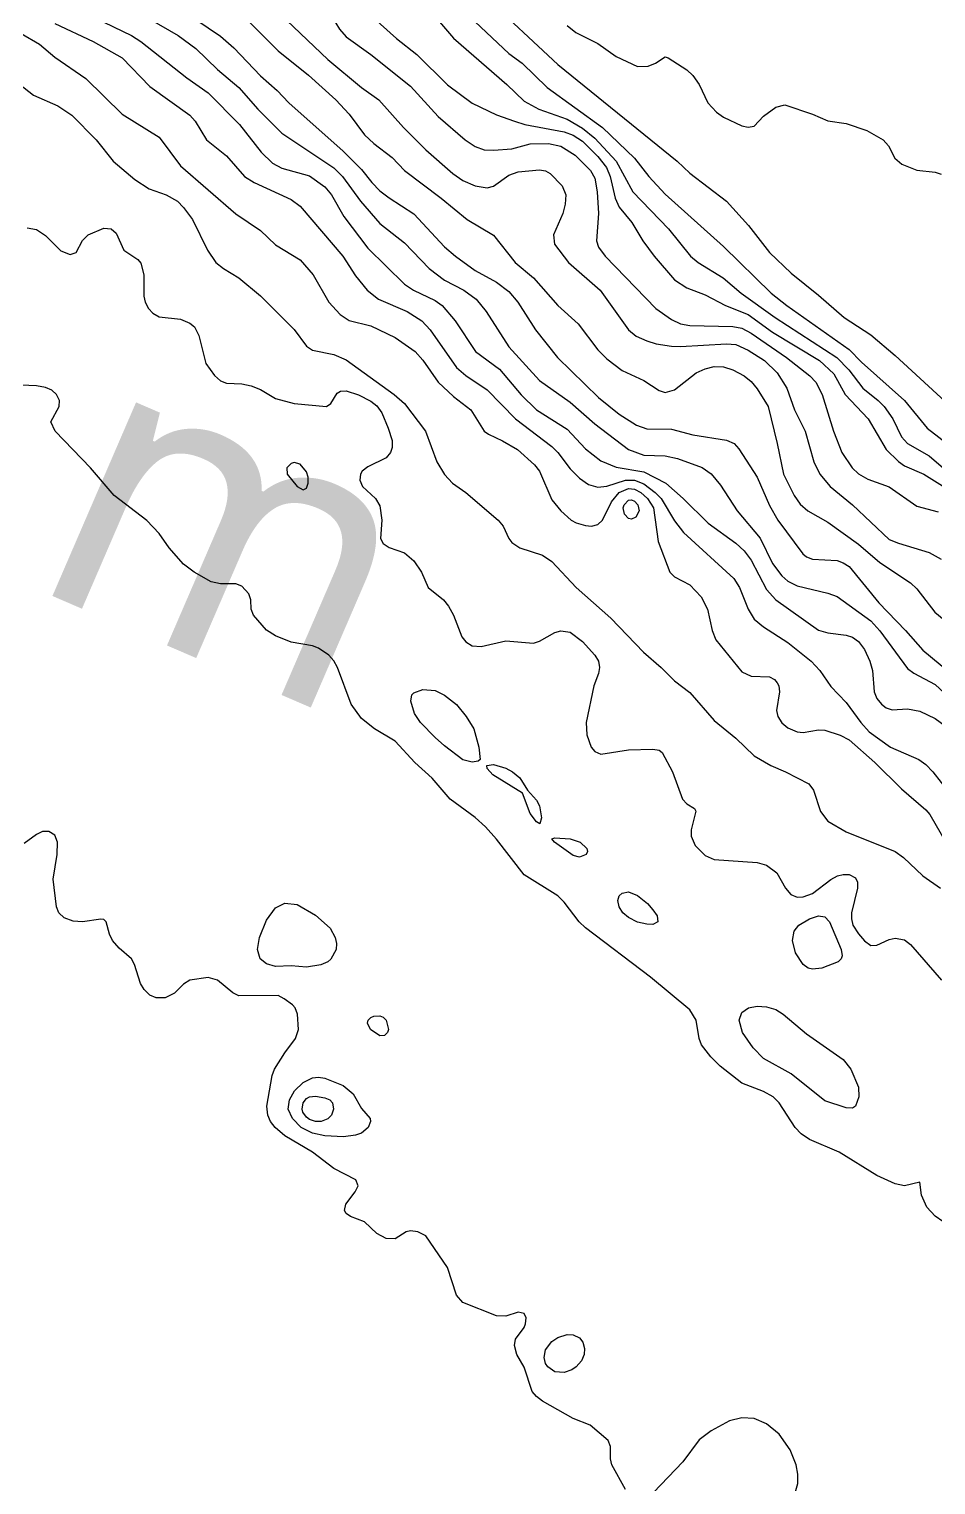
# Model space of a CAD drawing. Extents: x 474277 to 475042, y 254928 to 255625.
# Drawn here: x 474512.23 to 474534.89, y 255161.73 to 255198.12 of the extents above; entities that cross this region are included whole.
import ezdxf

# ---------------------------------------------------------------- set-up
doc = ezdxf.new("R2010")
doc.units = 0
doc.header["$MEASUREMENT"] = 0
doc.layers.add('BaseMapV2_DTM_export_MonNov09090547073261 — entities', color=1, linetype='CONTINUOUS')
doc.styles.get("Standard").update_dxf_attribs({"font": 'romans.shx'})

msp = doc.modelspace()

# ---------------------------------------------------------------- linework, layer by layer
at = {"layer": 'BaseMapV2_DTM_export_MonNov09090547073261 — entities', "color": 15, "linetype": 'Continuous', "true_color": 0xb7484b}
for points in [[(474521.466, 255199.492, 88), (474522.838, 255197.893, 88), (474524.171, 255196.732, 88), (474524.601, 255196.316, 88), (474524.966, 255196.119, 88), (474525.675, 255195.868, 88), (474526.058, 255195.639, 88), (474526.365, 255195.395, 88), (474526.899, 255194.815, 88), (474527.32, 255194.048, 88), (474528.206, 255193.128, 88), (474528.756, 255192.438, 88), (474528.949, 255192.285, 88), (474529.572, 255191.902, 88), (474530.029, 255191.518, 88), (474530.877, 255190.905, 88), (474532.415, 255189.908, 88), (474532.72, 255189.601, 88), (474533.065, 255189.141, 88), (474533.451, 255188.835, 88), (474533.599, 255188.681, 88), (474533.813, 255188.374, 88), (474534.032, 255187.928, 88), (474534.184, 255187.761, 88), (474534.722, 255187.451, 88), (474535.434, 255186.841, 88)], [(474513.176, 255198.735, 89.75), (474514.787, 255197.959, 89.75), (474515.021, 255197.806, 89.75), (474516.167, 255196.895, 89.75), (474516.703, 255196.527, 89.75), (474517.486, 255195.735, 89.75), (474518.026, 255195.045, 89.75), (474518.314, 255194.765, 89.75), (474518.544, 255194.638, 89.75), (474519.234, 255194.448, 89.75), (474519.617, 255194.178, 89.75), (474519.784, 255193.972, 89.75), (474520.097, 255193.435, 89.75), (474520.691, 255192.641, 89.75), (474521.611, 255191.742, 89.75), (474521.839, 255191.595, 89.75), (474522.377, 255191.337, 89.75), (474522.553, 255191.211, 89.75), (474522.878, 255190.828, 89.75), (474523.382, 255190.061, 89.75), (474523.988, 255189.617, 89.75), (474524.524, 255188.98, 89.75), (474524.906, 255188.604, 89.75), (474525.675, 255188.114, 89.75), (474526.135, 255187.625, 89.75), (474526.518, 255187.329, 89.75), (474526.901, 255187.172, 89.75), (474527.591, 255187.054, 89.75), (474528.143, 255186.764, 89.75), (474528.58, 255186.381, 89.75), (474529.202, 255185.771, 89.75), (474529.892, 255185.272, 89.75), (474530.105, 255185.077, 89.75), (474530.275, 255184.844, 89.75), (474530.659, 255184.11, 89.75), (474530.889, 255183.855, 89.75), (474531.962, 255183.09, 89.75), (474532.192, 255183.025, 89.75), (474532.652, 255182.969, 89.75), (474532.805, 255182.915, 89.75), (474532.959, 255182.807, 89.75), (474533.112, 255182.611, 89.75), (474533.238, 255182.317, 89.75), (474533.306, 255182.087, 89.75), (474533.353, 255181.55, 89.75), (474533.419, 255181.39, 89.75), (474533.531, 255181.244, 89.75), (474533.649, 255181.15, 89.75), (474533.802, 255181.1, 89.75), (474534.186, 255181.127, 89.75), (474534.492, 255181.073, 89.75), (474534.876, 255180.886, 89.75), (474535.123, 255180.707, 89.75)], [(474523.604, 255198.953, 87.5), (474525.445, 255197.235, 87.5), (474528.424, 255194.815, 87.5), (474528.742, 255194.516, 87.5), (474529.656, 255193.818, 87.5), (474530.21, 255193.205, 87.5), (474530.735, 255192.534, 87.5), (474531.272, 255192.019, 87.5), (474531.962, 255191.47, 87.5), (474532.604, 255190.905, 87.5), (474533.265, 255190.479, 87.5), (474533.879, 255189.962, 87.5), (474535.336, 255188.62, 87.5)], [(474512.87, 255198.259, 90), (474513.828, 255197.806, 90), (474514.556, 255197.401, 90), (474515.247, 255196.679, 90), (474516.248, 255195.965, 90), (474516.375, 255195.812, 90), (474516.663, 255195.352, 90), (474517.163, 255194.947, 90), (474517.611, 255194.432, 90), (474517.854, 255194.279, 90), (474518.774, 255193.862, 90), (474519.004, 255193.695, 90), (474520.071, 255192.438, 90), (474520.384, 255191.947, 90), (474520.676, 255191.595, 90), (474520.961, 255191.365, 90), (474521.68, 255191.058, 90), (474522.04, 255190.828, 90), (474522.252, 255190.598, 90), (474522.914, 255189.657, 90), (474523.144, 255189.46, 90), (474523.681, 255189.103, 90), (474524.386, 255188.374, 90), (474525.292, 255187.684, 90), (474525.447, 255187.531, 90), (474525.751, 255187.129, 90), (474525.981, 255186.896, 90), (474526.211, 255186.738, 90), (474526.441, 255186.665, 90), (474526.671, 255186.69, 90), (474527.131, 255186.844, 90), (474527.361, 255186.846, 90), (474527.591, 255186.753, 90), (474527.88, 255186.534, 90), (474528.028, 255186.381, 90), (474528.358, 255185.824, 90), (474528.588, 255185.537, 90), (474529.846, 255184.387, 90), (474529.983, 255184.157, 90), (474530.198, 255183.621, 90), (474530.352, 255183.372, 90), (474530.582, 255183.174, 90), (474531.195, 255182.788, 90), (474531.779, 255182.317, 90), (474531.99, 255182.087, 90), (474532.269, 255181.684, 90), (474532.652, 255181.287, 90), (474533.021, 255180.784, 90), (474533.228, 255180.553, 90), (474533.756, 255180.17, 90), (474534.467, 255179.863, 90), (474534.646, 255179.74, 90), (474534.821, 255179.557, 90), (474535.233, 255179.02, 90)], [(474515.247, 255198.369, 89.5), (474515.956, 255197.959, 89.5), (474516.397, 255197.632, 89.5), (474516.933, 255197.108, 89.5), (474517.467, 255196.655, 89.5), (474517.941, 255196.119, 89.5), (474518.544, 255195.519, 89.5), (474519.847, 255194.65, 89.5), (474520.058, 255194.432, 89.5), (474520.507, 255193.818, 89.5), (474520.997, 255193.258, 89.5), (474521.611, 255192.778, 89.5), (474522.227, 255192.132, 89.5), (474522.607, 255191.844, 89.5), (474523.092, 255191.595, 89.5), (474523.398, 255191.365, 89.5), (474523.652, 255191.058, 89.5), (474524.218, 255190.176, 89.5), (474524.984, 255189.338, 89.5), (474525.751, 255188.794, 89.5), (474526.365, 255188.255, 89.5), (474527.208, 255187.606, 89.5), (474527.591, 255187.47, 89.5), (474528.128, 255187.449, 89.5), (474528.435, 255187.388, 89.5), (474529.048, 255187.156, 89.5), (474529.278, 255187.001, 89.5), (474529.508, 255186.722, 89.5), (474529.926, 255186.074, 89.5), (474530.505, 255185.39, 89.5), (474530.812, 255184.76, 89.5), (474531.042, 255184.449, 89.5), (474531.195, 255184.317, 89.5), (474531.425, 255184.205, 89.5), (474532.192, 255184.019, 89.5), (474532.422, 255183.932, 89.5), (474533.265, 255183.324, 89.5), (474533.496, 255183.081, 89.5), (474534.186, 255182.135, 89.5), (474534.339, 255182.019, 89.5), (474534.876, 255181.739, 89.5), (474535.814, 255180.86, 89.5)], [(474516.397, 255198.357, 89.25), (474517.01, 255197.942, 89.25), (474517.346, 255197.652, 89.25), (474518.007, 255196.951, 89.25), (474518.43, 255196.579, 89.25), (474518.721, 255196.272, 89.25), (474520.077, 255195.067, 89.25), (474520.537, 255194.61, 89.25), (474520.798, 255194.279, 89.25), (474520.997, 255194.078, 89.25), (474521.227, 255193.896, 89.25), (474521.841, 255193.503, 89.25), (474522.607, 255192.672, 89.25), (474522.882, 255192.438, 89.25), (474523.374, 255192.08, 89.25), (474523.911, 255191.788, 89.25), (474524.218, 255191.56, 89.25), (474524.447, 255191.288, 89.25), (474524.889, 255190.598, 89.25), (474525.436, 255189.908, 89.25), (474526.457, 255188.911, 89.25), (474526.978, 255188.492, 89.25), (474527.411, 255188.221, 89.25), (474527.668, 255188.123, 89.25), (474528.282, 255188.114, 89.25), (474528.818, 255187.974, 89.25), (474529.662, 255187.844, 89.25), (474529.848, 255187.761, 89.25), (474529.968, 255187.628, 89.25), (474530.425, 255186.918, 89.25), (474530.735, 255186.213, 89.25), (474530.944, 255185.844, 89.25), (474531.566, 255185.001, 89.25), (474531.662, 255184.924, 89.25), (474531.809, 255184.865, 89.25), (474532.422, 255184.832, 89.25), (474532.575, 255184.781, 89.25), (474532.729, 255184.683, 89.25), (474533.465, 255183.774, 89.25), (474534.137, 255183.084, 89.25), (474534.569, 255182.59, 89.25), (474536.112, 255181.32, 89.25)], [(474517.688, 255198.342, 89), (474518.454, 255197.576, 89), (474519.209, 255196.962, 89), (474519.891, 255196.349, 89), (474520.231, 255195.992, 89), (474520.614, 255195.472, 89), (474520.844, 255195.26, 89), (474521.304, 255194.911, 89), (474521.611, 255194.58, 89), (474522.531, 255193.888, 89), (474523.173, 255193.358, 89), (474523.834, 255192.964, 89), (474524.378, 255192.285, 89), (474524.831, 255191.899, 89), (474525.443, 255191.211, 89), (474525.95, 255190.751, 89), (474526.441, 255190.101, 89), (474526.671, 255189.878, 89), (474527.055, 255189.581, 89), (474527.591, 255189.333, 89), (474527.975, 255189.086, 89), (474528.128, 255189.038, 89), (474528.358, 255189.098, 89), (474528.901, 255189.525, 89), (474529.125, 255189.626, 89), (474529.355, 255189.68, 89), (474529.585, 255189.675, 89), (474529.814, 255189.601, 89), (474530.097, 255189.448, 89), (474530.275, 255189.306, 89), (474530.428, 255189.129, 89), (474530.699, 255188.681, 89), (474530.929, 255187.761, 89), (474531.083, 255186.994, 89), (474531.349, 255186.464, 89), (474531.502, 255186.24, 89), (474531.692, 255186.074, 89), (474532.192, 255185.795, 89), (474532.959, 255185.245, 89), (474533.496, 255184.784, 89), (474534.262, 255184.273, 89), (474534.416, 255184.123, 89), (474534.866, 255183.544, 89), (474535.619, 255182.93, 89)], [(474518.491, 255198.496, 88.75), (474519.694, 255197.358, 88.75), (474520.537, 255196.66, 88.75), (474520.966, 255196.349, 88.75), (474521.583, 255195.659, 88.75), (474522.147, 255195.103, 88.75), (474522.82, 255194.509, 88.75), (474523.068, 255194.335, 88.75), (474523.374, 255194.198, 88.75), (474523.681, 255194.148, 88.75), (474523.834, 255194.193, 88.75), (474524.218, 255194.47, 88.75), (474524.448, 255194.553, 88.75), (474524.984, 255194.602, 88.75), (474525.138, 255194.571, 88.75), (474525.25, 255194.509, 88.75), (474525.554, 255194.202, 88.75), (474525.642, 255193.972, 88.75), (474525.625, 255193.742, 88.75), (474525.567, 255193.512, 88.75), (474525.333, 255192.975, 88.75), (474525.358, 255192.745, 88.75), (474525.713, 255192.285, 88.75), (474526.505, 255191.595, 88.75), (474527.206, 255190.598, 88.75), (474527.404, 255190.445, 88.75), (474527.668, 255190.323, 88.75), (474527.898, 255190.254, 88.75), (474528.282, 255190.192, 88.75), (474528.512, 255190.181, 88.75), (474529.662, 255190.253, 88.75), (474529.892, 255190.23, 88.75), (474530.198, 255190.096, 88.75), (474530.608, 255189.831, 88.75), (474530.927, 255189.525, 88.75), (474531.165, 255189.141, 88.75), (474531.355, 255188.604, 88.75), (474531.627, 255188.068, 88.75), (474531.845, 255187.301, 88.75), (474531.989, 255186.994, 88.75), (474532.247, 255186.688, 88.75), (474532.805, 255186.229, 88.75), (474533.726, 255185.364, 88.75), (474533.956, 255185.266, 88.75), (474534.722, 255185.037, 88.75), (474535.029, 255184.867, 88.75)], [(474519.806, 255198.419, 88.5), (474519.988, 255198.112, 88.5), (474520.154, 255197.921, 88.5), (474520.767, 255197.479, 88.5), (474521.764, 255196.693, 88.5), (474522.454, 255195.936, 88.5), (474523.125, 255195.352, 88.5), (474523.374, 255195.181, 88.5), (474523.604, 255195.099, 88.5), (474523.834, 255195.088, 88.5), (474524.294, 255195.125, 88.5), (474524.754, 255195.248, 88.5), (474525.214, 255195.254, 88.5), (474525.521, 255195.188, 88.5), (474525.88, 255194.969, 88.5), (474526.261, 255194.585, 88.5), (474526.365, 255194.39, 88.5), (474526.423, 255194.048, 88.5), (474526.463, 255193.512, 88.5), (474526.411, 255192.822, 88.5), (474526.457, 255192.668, 88.5), (474526.624, 255192.438, 88.5), (474527.897, 255191.135, 88.5), (474528.282, 255190.859, 88.5), (474528.512, 255190.753, 88.5), (474528.742, 255190.705, 88.5), (474529.815, 255190.687, 88.5), (474530.045, 255190.639, 88.5), (474530.275, 255190.521, 88.5), (474531.159, 255189.908, 88.5), (474531.746, 255189.448, 88.5), (474531.889, 255189.295, 88.5), (474532.054, 255188.988, 88.5), (474532.331, 255188.068, 88.5), (474532.545, 255187.531, 88.5), (474532.8, 255187.148, 88.5), (474532.959, 255186.998, 88.5), (474533.189, 255186.87, 88.5), (474533.726, 255186.675, 88.5), (474534.416, 255186.197, 88.5), (474534.952, 255186.051, 88.5)], [(474520.767, 255198.454, 88.25), (474521.41, 255197.882, 88.25), (474521.917, 255197.48, 88.25), (474522.684, 255196.724, 88.25), (474523.298, 255196.264, 88.25), (474523.911, 255195.972, 88.25), (474524.361, 255195.812, 88.25), (474524.619, 255195.735, 88.25), (474525.598, 255195.551, 88.25), (474525.828, 255195.462, 88.25), (474526.058, 255195.315, 88.25), (474526.441, 255194.937, 88.25), (474526.658, 255194.662, 88.25), (474526.752, 255194.432, 88.25), (474526.877, 255193.895, 88.25), (474526.978, 255193.668, 88.25), (474527.292, 255193.282, 88.25), (474527.569, 255192.822, 88.25), (474527.851, 255192.438, 88.25), (474528.358, 255191.85, 88.25), (474528.665, 255191.647, 88.25), (474529.125, 255191.477, 88.25), (474529.636, 255191.211, 88.25), (474530.198, 255190.985, 88.25), (474530.812, 255190.539, 88.25), (474531.988, 255189.831, 88.25), (474532.345, 255189.499, 88.25), (474532.627, 255188.988, 88.25), (474533.197, 255188.374, 88.25), (474533.649, 255187.61, 88.25), (474533.956, 255187.308, 88.25), (474534.109, 255187.202, 88.25), (474534.59, 255186.994, 88.25), (474535.259, 255186.573, 88.25)], [(474523.374, 255198.299, 87.75), (474524.218, 255197.507, 87.75), (474524.553, 255197.269, 87.75), (474525.177, 255196.655, 87.75), (474526.558, 255195.659, 87.75), (474527.363, 255194.892, 87.75), (474527.717, 255194.432, 87.75), (474528.128, 255193.988, 87.75), (474529.585, 255192.687, 87.75), (474530.778, 255191.518, 87.75), (474531.166, 255191.211, 87.75), (474532.729, 255190.111, 87.75), (474533.035, 255189.793, 87.75), (474534.109, 255188.833, 87.75), (474534.673, 255188.144, 87.75), (474535.259, 255187.696, 87.75)], [(474512.026, 255198.01, 90.25), (474512.486, 255197.739, 90.25), (474512.87, 255197.412, 90.25), (474513.648, 255196.886, 90.25), (474514.556, 255195.988, 90.25), (474515.477, 255195.416, 90.25), (474516.013, 255194.699, 90.25), (474517.394, 255193.5, 90.25), (474518.007, 255193.087, 90.25), (474518.39, 255192.729, 90.25), (474519.004, 255192.353, 90.25), (474519.329, 255191.978, 90.25), (474519.719, 255191.288, 90.25), (474520.001, 255190.981, 90.25), (474520.231, 255190.83, 90.25), (474520.767, 255190.697, 90.25), (474521.381, 255190.412, 90.25), (474521.879, 255190.061, 90.25), (474522.071, 255189.841, 90.25), (474522.452, 255189.295, 90.25), (474522.838, 255188.937, 90.25), (474523.27, 255188.604, 90.25), (474523.604, 255188.071, 90.25), (474523.707, 255187.991, 90.25), (474524.064, 255187.83, 90.25), (474524.431, 255187.608, 90.25), (474524.863, 255187.224, 90.25), (474524.984, 255187.068, 90.25), (474525.291, 255186.349, 90.25), (474525.517, 255186.074, 90.25), (474525.777, 255185.844, 90.25), (474525.905, 255185.774, 90.25), (474526.135, 255185.708, 90.25), (474526.288, 255185.696, 90.25), (474526.441, 255185.732, 90.25), (474526.56, 255185.844, 90.25), (474526.785, 255186.304, 90.25), (474526.979, 255186.534, 90.25), (474527.208, 255186.633, 90.25), (474527.361, 255186.617, 90.25), (474527.52, 255186.534, 90.25), (474527.686, 255186.381, 90.25), (474527.831, 255186.151, 90.25), (474527.954, 255185.307, 90.25), (474528.24, 255184.541, 90.25), (474528.358, 255184.429, 90.25), (474528.742, 255184.223, 90.25), (474529.028, 255183.927, 90.25), (474529.184, 255183.621, 90.25), (474529.304, 255183.084, 90.25), (474529.391, 255182.854, 90.25), (474530.045, 255182.053, 90.25), (474530.275, 255181.945, 90.25), (474530.735, 255181.929, 90.25), (474530.86, 255181.857, 90.25), (474530.927, 255181.78, 90.25), (474530.968, 255181.704, 90.25), (474530.982, 255181.55, 90.25), (474530.913, 255181.09, 90.25), (474530.945, 255180.937, 90.25), (474531.042, 255180.779, 90.25), (474531.195, 255180.654, 90.25), (474531.425, 255180.556, 90.25), (474531.579, 255180.537, 90.25), (474531.962, 255180.605, 90.25), (474532.115, 255180.596, 90.25), (474532.499, 255180.467, 90.25), (474532.729, 255180.355, 90.25), (474533.365, 255179.787, 90.25), (474534.032, 255179.126, 90.25), (474534.646, 255178.607, 90.25), (474534.743, 255178.483, 90.25), (474535.273, 255177.563, 90.25)], [(474525.675, 255198.209, 87.25), (474525.894, 255198.036, 87.25), (474526.441, 255197.758, 87.25), (474526.901, 255197.434, 87.25), (474527.438, 255197.185, 87.25), (474527.698, 255197.192, 87.25), (474527.883, 255197.269, 87.25), (474528.128, 255197.425, 87.25), (474528.205, 255197.403, 87.25), (474528.665, 255197.096, 87.25), (474528.818, 255196.959, 87.25), (474528.972, 255196.73, 87.25), (474529.192, 255196.272, 87.25), (474529.406, 255196.042, 87.25), (474529.585, 255195.917, 87.25), (474530.045, 255195.7, 87.25), (474530.198, 255195.666, 87.25), (474530.352, 255195.694, 87.25), (474530.582, 255195.937, 87.25), (474530.889, 255196.164, 87.25), (474531.119, 255196.223, 87.25), (474531.809, 255195.995, 87.25), (474532.192, 255195.827, 87.25), (474532.652, 255195.759, 87.25), (474533.165, 255195.582, 87.25), (474533.579, 255195.352, 87.25), (474533.706, 255195.199, 87.25), (474533.869, 255194.892, 87.25), (474534.045, 255194.739, 87.25), (474534.416, 255194.592, 87.25), (474534.876, 255194.54, 87.25), (474535.029, 255194.492, 87.25)], [(474511.796, 255196.888, 90.5), (474512.333, 255196.469, 90.5), (474512.946, 255196.196, 90.5), (474513.294, 255195.965, 90.5), (474513.907, 255195.352, 90.5), (474514.326, 255194.814, 90.5), (474514.873, 255194.355, 90.5), (474515.225, 255194.125, 90.5), (474515.657, 255193.972, 90.5), (474515.937, 255193.815, 90.5), (474516.09, 255193.661, 90.5), (474516.31, 255193.358, 90.5), (474516.683, 255192.592, 90.5), (474516.898, 255192.285, 90.5), (474517.087, 255192.132, 90.5), (474517.47, 255191.903, 90.5), (474518.007, 255191.452, 90.5), (474518.85, 255190.61, 90.5), (474519.157, 255190.193, 90.5), (474519.31, 255190.09, 90.5), (474519.847, 255189.988, 90.5), (474520.154, 255189.847, 90.5), (474521.353, 255188.988, 90.5), (474521.607, 255188.758, 90.5), (474522.138, 255188.068, 90.5), (474522.42, 255187.301, 90.5), (474522.607, 255186.984, 90.5), (474522.814, 255186.764, 90.5), (474523.144, 255186.532, 90.5), (474523.953, 255185.844, 90.5), (474524.077, 255185.691, 90.5), (474524.221, 255185.384, 90.5), (474524.294, 255185.288, 90.5), (474524.494, 255185.154, 90.5), (474525.061, 255184.968, 90.5), (474525.291, 255184.808, 90.5), (474525.905, 255184.157, 90.5), (474526.772, 255183.39, 90.5), (474527.586, 255182.547, 90.5), (474528.028, 255182.164, 90.5), (474528.358, 255181.825, 90.5), (474528.742, 255181.539, 90.5), (474529.355, 255180.835, 90.5), (474529.892, 255180.396, 90.5), (474530.352, 255179.955, 90.5), (474530.765, 255179.71, 90.5), (474531.136, 255179.557, 90.5), (474531.721, 255179.25, 90.5), (474531.835, 255179.097, 90.5), (474532.006, 255178.56, 90.5), (474532.192, 255178.324, 90.5), (474532.652, 255178.052, 90.5), (474533.879, 255177.558, 90.5), (474534.087, 255177.41, 90.5), (474534.569, 255176.956, 90.5), (474535.007, 255176.643, 90.5)], [(474512.18, 255193.154, 90.75), (474512.41, 255193.111, 90.75), (474512.64, 255192.956, 90.75), (474513.023, 255192.579, 90.75), (474513.253, 255192.484, 90.75), (474513.406, 255192.533, 90.75), (474513.56, 255192.835, 90.75), (474513.703, 255192.975, 90.75), (474514.096, 255193.143, 90.75), (474514.278, 255193.128, 90.75), (474514.403, 255193.015, 90.75), (474514.598, 255192.592, 90.75), (474514.944, 255192.362, 90.75), (474515.017, 255192.267, 90.75), (474515.094, 255191.978, 90.75), (474515.091, 255191.441, 90.75), (474515.13, 255191.288, 90.75), (474515.213, 255191.135, 90.75), (474515.323, 255191.016, 90.75), (474515.477, 255190.929, 90.75), (474516.013, 255190.868, 90.75), (474516.243, 255190.77, 90.75), (474516.36, 255190.675, 90.75), (474516.473, 255190.458, 90.75), (474516.642, 255189.755, 90.75), (474516.857, 255189.456, 90.75), (474517.01, 255189.328, 90.75), (474517.163, 255189.271, 90.75), (474517.547, 255189.247, 90.75), (474517.777, 255189.198, 90.75), (474518.007, 255189.111, 90.75), (474518.39, 255188.886, 90.75), (474518.85, 255188.758, 90.75), (474519.664, 255188.681, 90.75), (474519.768, 255188.758, 90.75), (474519.924, 255189.017, 90.75), (474520.007, 255189.065, 90.75), (474520.154, 255189.079, 90.75), (474520.461, 255188.98, 90.75), (474520.767, 255188.816, 90.75), (474520.921, 255188.699, 90.75), (474521.042, 255188.528, 90.75), (474521.203, 255188.144, 90.75), (474521.302, 255187.838, 90.75), (474521.304, 255187.663, 90.75), (474521.258, 255187.531, 90.75), (474521.151, 255187.401, 90.75), (474520.691, 255187.18, 90.75), (474520.555, 255187.071, 90.75), (474520.514, 255186.994, 90.75), (474520.497, 255186.841, 90.75), (474520.559, 255186.688, 90.75), (474520.882, 255186.381, 90.75), (474520.997, 255186.202, 90.75), (474521.048, 255185.844, 90.75), (474521.014, 255185.384, 90.75), (474521.074, 255185.259, 90.75), (474521.227, 255185.16, 90.75), (474521.611, 255185.027, 90.75), (474521.841, 255184.823, 90.75), (474522.039, 255184.541, 90.75), (474522.203, 255184.157, 90.75), (474522.582, 255183.851, 90.75), (474522.712, 255183.697, 90.75), (474522.837, 255183.467, 90.75), (474523.047, 255182.93, 90.75), (474523.144, 255182.802, 90.75), (474523.298, 255182.701, 90.75), (474523.528, 255182.682, 90.75), (474524.141, 255182.826, 90.75), (474524.831, 255182.77, 90.75), (474524.984, 255182.823, 90.75), (474525.368, 255183.034, 90.75), (474525.521, 255183.077, 90.75), (474525.751, 255183.04, 90.75), (474526.058, 255182.807, 90.75), (474526.372, 255182.47, 90.75), (474526.456, 255182.317, 90.75), (474526.487, 255182.164, 90.75), (474526.462, 255182.01, 90.75), (474526.347, 255181.704, 90.75), (474526.151, 255180.784, 90.75), (474526.171, 255180.477, 90.75), (474526.28, 255180.17, 90.75), (474526.365, 255180.063, 90.75), (474526.518, 255179.996, 90.75), (474527.208, 255180.099, 90.75), (474527.821, 255180.119, 90.75), (474527.975, 255180.092, 90.75), (474528.052, 255180.034, 90.75), (474528.311, 255179.557, 90.75), (474528.563, 255178.867, 90.75), (474528.665, 255178.755, 90.75), (474528.862, 255178.637, 90.75), (474528.895, 255178.574, 90.75), (474528.775, 255178.1, 90.75), (474528.778, 255177.946, 90.75), (474528.877, 255177.716, 90.75), (474529.125, 255177.46, 90.75), (474529.355, 255177.366, 90.75), (474530.428, 255177.283, 90.75), (474530.659, 255177.217, 90.75), (474530.918, 255177.026, 90.75), (474531.138, 255176.643, 90.75), (474531.264, 255176.49, 90.75), (474531.425, 255176.418, 90.75), (474531.579, 255176.427, 90.75), (474531.809, 255176.513, 90.75), (474532.269, 255176.862, 90.75), (474532.43, 255176.95, 90.75), (474532.575, 255176.986, 90.75), (474532.729, 255176.984, 90.75), (474532.882, 255176.9, 90.75), (474532.933, 255176.796, 90.75), (474532.934, 255176.643, 90.75), (474532.785, 255176.03, 90.75), (474532.78, 255175.876, 90.75), (474532.821, 255175.723, 90.75), (474532.959, 255175.504, 90.75), (474533.112, 255175.33, 90.75), (474533.265, 255175.216, 90.75), (474533.419, 255175.218, 90.75), (474533.726, 255175.363, 90.75), (474533.879, 255175.394, 90.75), (474534.109, 255175.352, 90.75), (474534.262, 255175.239, 90.75), (474535.03, 255174.343, 90.75)], [(474535.259, 255168.183, 90.75), (474534.876, 255168.446, 90.75), (474534.671, 255168.669, 90.75), (474534.535, 255168.975, 90.75), (474534.492, 255169.294, 90.75), (474534.109, 255169.206, 90.75), (474533.879, 255169.255, 90.75), (474533.419, 255169.466, 90.75), (474532.478, 255170.049, 90.75), (474531.732, 255170.361, 90.75), (474531.525, 255170.509, 90.75), (474531.379, 255170.662, 90.75), (474530.972, 255171.276, 90.75), (474530.825, 255171.429, 90.75), (474530.582, 255171.567, 90.75), (474530.045, 255171.771, 90.75), (474529.5, 255172.196, 90.75), (474529.266, 255172.426, 90.75), (474529.034, 255172.733, 90.75), (474528.98, 255172.886, 90.75), (474528.901, 255173.346, 90.75), (474528.742, 255173.603, 90.75), (474527.761, 255174.419, 90.75), (474526.135, 255175.652, 90.75), (474525.98, 255175.8, 90.75), (474525.598, 255176.298, 90.75), (474525.445, 255176.455, 90.75), (474524.601, 255176.975, 90.75), (474523.911, 255177.872, 90.75), (474523.632, 255178.177, 90.75), (474523.374, 255178.413, 90.75), (474522.748, 255178.867, 90.75), (474522.301, 255179.391, 90.75), (474521.871, 255179.787, 90.75), (474521.381, 255180.322, 90.75), (474520.858, 255180.63, 90.75), (474520.537, 255180.884, 90.75), (474520.276, 255181.244, 90.75), (474519.938, 255182.164, 90.75), (474519.847, 255182.327, 90.75), (474519.722, 255182.47, 90.75), (474519.464, 255182.646, 90.75), (474519.31, 255182.7, 90.75), (474518.774, 255182.798, 90.75), (474518.39, 255182.952, 90.75), (474518.16, 255183.094, 90.75), (474517.832, 255183.467, 90.75), (474517.778, 255183.621, 90.75), (474517.766, 255183.851, 90.75), (474517.718, 255184.004, 90.75), (474517.547, 255184.197, 90.75), (474517.394, 255184.253, 90.75), (474517.01, 255184.252, 90.75), (474516.78, 255184.304, 90.75), (474516.352, 255184.541, 90.75), (474516.09, 255184.745, 90.75), (474515.726, 255185.154, 90.75), (474515.477, 255185.511, 90.75), (474515.17, 255185.837, 90.75), (474514.35, 255186.458, 90.75), (474513.759, 255187.148, 90.75), (474512.879, 255188.068, 90.75), (474512.771, 255188.298, 90.75), (474512.978, 255188.681, 90.75), (474512.987, 255188.835, 90.75), (474512.914, 255188.988, 90.75), (474512.793, 255189.095, 90.75), (474512.64, 255189.163, 90.75), (474512.41, 255189.204, 90.75), (474512.026, 255189.214, 90.75)], [(474519.08, 255186.604, 90.75), (474519.157, 255186.647, 90.75), (474519.201, 255186.764, 90.75), (474519.201, 255186.918, 90.75), (474519.157, 255187.051, 90.75), (474519.004, 255187.242, 90.75), (474518.85, 255187.288, 90.75), (474518.774, 255187.258, 90.75), (474518.671, 255187.148, 90.75), (474518.676, 255186.994, 90.75), (474518.927, 255186.685, 90.75), (474519.08, 255186.604, 90.75)], [(474527.391, 255185.921, 90.5), (474527.285, 255185.872, 90.5), (474527.208, 255185.888, 90.5), (474527.109, 255185.997, 90.5), (474527.079, 255186.151, 90.5), (474527.098, 255186.228, 90.5), (474527.208, 255186.344, 90.5), (474527.285, 255186.351, 90.5), (474527.361, 255186.319, 90.5), (474527.446, 255186.228, 90.5), (474527.478, 255186.074, 90.5), (474527.391, 255185.921, 90.5)], [(474523.499, 255179.863, 91), (474523.451, 255179.82, 91), (474523.298, 255179.797, 91), (474523.068, 255179.857, 91), (474522.607, 255180.201, 91), (474522.377, 255180.413, 91), (474522.013, 255180.784, 91), (474521.861, 255181.014, 91), (474521.768, 255181.32, 91), (474521.792, 255181.474, 91), (474521.841, 255181.531, 91), (474522.071, 255181.611, 91), (474522.377, 255181.582, 91), (474522.607, 255181.473, 91), (474522.914, 255181.233, 91), (474523.151, 255180.937, 91), (474523.345, 255180.63, 91), (474523.465, 255180.17, 91), (474523.499, 255179.863, 91)], [(474524.993, 255178.253, 91), (474524.908, 255178.304, 91), (474524.754, 255178.512, 91), (474524.558, 255179.02, 91), (474523.818, 255179.48, 91), (474523.681, 255179.633, 91), (474523.669, 255179.71, 91), (474523.834, 255179.737, 91), (474524.141, 255179.646, 91), (474524.314, 255179.557, 91), (474524.492, 255179.403, 91), (474524.683, 255179.097, 91), (474524.908, 255178.845, 91), (474524.984, 255178.705, 91), (474525.038, 255178.407, 91), (474524.993, 255178.253, 91)], [(474527.133, 255161.614, 90.5), (474526.792, 255162.228, 90.5), (474526.756, 255162.381, 90.5), (474526.759, 255162.688, 90.5), (474526.705, 255162.841, 90.5), (474526.254, 255163.225, 90.5), (474525.828, 255163.388, 90.5), (474525.061, 255163.827, 90.5), (474524.908, 255163.937, 90.5), (474524.798, 255164.068, 90.5), (474524.601, 255164.673, 90.5), (474524.422, 255164.988, 90.5), (474524.364, 255165.218, 90.5), (474524.381, 255165.372, 90.5), (474524.601, 255165.666, 90.5), (474524.637, 255165.755, 90.5), (474524.651, 255165.908, 90.5), (474524.601, 255166.018, 90.5), (474524.448, 255166.051, 90.5), (474524.141, 255165.952, 90.5), (474523.911, 255165.957, 90.5), (474523.068, 255166.293, 90.5), (474522.914, 255166.476, 90.5), (474522.684, 255167.168, 90.5), (474522.147, 255167.952, 90.5), (474521.947, 255168.055, 90.5), (474521.764, 255168.083, 90.5), (474521.655, 255168.055, 90.5), (474521.381, 255167.879, 90.5), (474521.151, 255167.89, 90.5), (474520.921, 255168.013, 90.5), (474520.614, 255168.307, 90.5), (474520.264, 255168.439, 90.5), (474520.154, 255168.511, 90.5), (474520.113, 255168.592, 90.5), (474520.14, 255168.745, 90.5), (474520.38, 255169.052, 90.5), (474520.452, 255169.205, 90.5), (474520.397, 255169.359, 90.5), (474519.847, 255169.641, 90.5), (474519.313, 255170.049, 90.5), (474518.62, 255170.458, 90.5), (474518.381, 255170.662, 90.5), (474518.264, 255170.816, 90.5), (474518.197, 255170.969, 90.5), (474518.173, 255171.199, 90.5), (474518.304, 255171.966, 90.5), (474518.365, 255172.119, 90.5), (474518.62, 255172.529, 90.5), (474518.886, 255172.886, 90.5), (474518.96, 255173.116, 90.5), (474518.934, 255173.499, 90.5), (474518.878, 255173.653, 90.5), (474518.809, 255173.729, 90.5), (474518.606, 255173.883, 90.5), (474518.45, 255173.959, 90.5), (474517.47, 255173.953, 90.5), (474517.317, 255174.03, 90.5), (474516.933, 255174.349, 90.5), (474516.703, 255174.413, 90.5), (474516.243, 255174.342, 90.5), (474516.09, 255174.247, 90.5), (474515.86, 255174.021, 90.5), (474515.63, 255173.905, 90.5), (474515.4, 255173.905, 90.5), (474515.247, 255173.971, 90.5), (474515.104, 255174.113, 90.5), (474515.015, 255174.266, 90.5), (474514.863, 255174.74, 90.5), (474514.79, 255174.879, 90.5), (474514.48, 255175.145, 90.5), (474514.312, 255175.339, 90.5), (474514.236, 255175.493, 90.5), (474514.155, 255175.8, 90.5), (474514.096, 255175.86, 90.5), (474514.02, 255175.874, 90.5), (474513.56, 255175.807, 90.5), (474513.33, 255175.817, 90.5), (474513.1, 255175.902, 90.5), (474512.972, 255176.03, 90.5), (474512.914, 255176.183, 90.5), (474512.827, 255176.873, 90.5), (474512.93, 255177.486, 90.5), (474512.934, 255177.793, 90.5), (474512.87, 255177.969, 90.5), (474512.716, 255178.062, 90.5), (474512.563, 255178.06, 90.5), (474512.41, 255177.988, 90.5), (474512.103, 255177.758, 90.5)], [(474526.152, 255177.486, 91), (474525.981, 255177.418, 91), (474525.828, 255177.458, 91), (474525.357, 255177.793, 91), (474525.291, 255177.881, 91), (474525.368, 255177.906, 91), (474525.751, 255177.876, 91), (474525.998, 255177.793, 91), (474526.167, 255177.64, 91), (474526.181, 255177.563, 91), (474526.152, 255177.486, 91)], [(474527.94, 255175.8, 91), (474527.821, 255175.741, 91), (474527.668, 255175.747, 91), (474527.438, 255175.799, 91), (474527.208, 255175.909, 91), (474527.072, 255176.03, 91), (474526.974, 255176.183, 91), (474526.939, 255176.336, 91), (474526.978, 255176.455, 91), (474527.055, 255176.523, 91), (474527.208, 255176.55, 91), (474527.438, 255176.46, 91), (474527.685, 255176.26, 91), (474527.82, 255176.106, 91), (474527.923, 255175.953, 91), (474527.94, 255175.8, 91)], [(474519.515, 255174.726, 90.75), (474519.157, 255174.675, 90.75), (474518.774, 255174.707, 90.75), (474518.39, 255174.685, 90.75), (474518.16, 255174.756, 90.75), (474517.999, 255174.879, 90.75), (474517.933, 255175.109, 90.75), (474517.986, 255175.416, 90.75), (474518.16, 255175.842, 90.75), (474518.39, 255176.158, 90.75), (474518.62, 255176.268, 90.75), (474518.927, 255176.235, 90.75), (474519.387, 255175.971, 90.75), (474519.749, 255175.646, 90.75), (474519.878, 255175.416, 90.75), (474519.911, 255175.263, 90.75), (474519.901, 255175.109, 90.75), (474519.77, 255174.872, 90.75), (474519.693, 255174.803, 90.75), (474519.515, 255174.726, 90.75)], [(474532.039, 255174.649, 91), (474531.809, 255174.617, 91), (474531.704, 255174.649, 91), (474531.579, 255174.737, 91), (474531.387, 255175.033, 91), (474531.307, 255175.339, 91), (474531.349, 255175.57, 91), (474531.466, 255175.723, 91), (474531.732, 255175.881, 91), (474531.962, 255175.953, 91), (474532.115, 255175.925, 91), (474532.237, 255175.8, 91), (474532.522, 255175.109, 91), (474532.553, 255174.956, 91), (474532.528, 255174.879, 91), (474532.448, 255174.803, 91), (474532.039, 255174.649, 91)], [(474532.886, 255171.199, 91), (474532.805, 255171.149, 91), (474532.652, 255171.151, 91), (474532.115, 255171.334, 91), (474531.272, 255172.003, 91), (474530.582, 255172.391, 91), (474530.325, 255172.656, 91), (474530.061, 255173.039, 91), (474529.976, 255173.346, 91), (474530.045, 255173.538, 91), (474530.211, 255173.653, 91), (474530.428, 255173.694, 91), (474530.659, 255173.681, 91), (474530.889, 255173.61, 91), (474531.074, 255173.499, 91), (474531.655, 255173.004, 91), (474532.575, 255172.364, 91), (474532.765, 255172.119, 91), (474532.959, 255171.674, 91), (474532.971, 255171.429, 91), (474532.886, 255171.199, 91)], [(474521.11, 255172.963, 90.75), (474520.997, 255172.955, 90.75), (474520.757, 255173.116, 90.75), (474520.683, 255173.269, 90.75), (474520.705, 255173.346, 90.75), (474520.767, 255173.412, 90.75), (474520.844, 255173.449, 90.75), (474520.997, 255173.458, 90.75), (474521.08, 255173.423, 90.75), (474521.153, 255173.346, 90.75), (474521.209, 255173.116, 90.75), (474521.186, 255173.039, 90.75), (474521.11, 255172.963, 90.75)], [(474520.083, 255170.432, 90.75), (474519.617, 255170.452, 90.75), (474519.31, 255170.52, 90.75), (474519.031, 255170.662, 90.75), (474518.81, 255170.892, 90.75), (474518.706, 255171.122, 90.75), (474518.733, 255171.352, 90.75), (474518.862, 255171.582, 90.75), (474519.08, 255171.791, 90.75), (474519.31, 255171.907, 90.75), (474519.464, 255171.923, 90.75), (474519.617, 255171.897, 90.75), (474520.077, 255171.714, 90.75), (474520.33, 255171.506, 90.75), (474520.537, 255171.14, 90.75), (474520.755, 255170.892, 90.75), (474520.763, 255170.816, 90.75), (474520.701, 255170.662, 90.75), (474520.537, 255170.524, 90.75), (474520.384, 255170.472, 90.75), (474520.083, 255170.432, 90.75)], [(474519.531, 255170.816, 91), (474519.387, 255170.817, 91), (474519.234, 255170.866, 91), (474519.157, 255170.92, 91), (474519.069, 255171.046, 91), (474519.052, 255171.122, 91), (474519.077, 255171.276, 91), (474519.157, 255171.386, 91), (474519.234, 255171.434, 91), (474519.387, 255171.448, 91), (474519.617, 255171.409, 91), (474519.744, 255171.352, 91), (474519.81, 255171.276, 91), (474519.838, 255171.122, 91), (474519.784, 255170.969, 91), (474519.694, 255170.879, 91), (474519.531, 255170.816, 91)], [(474525.79, 255164.605, 90.75), (474525.598, 255164.541, 90.75), (474525.368, 255164.556, 90.75), (474525.192, 255164.681, 90.75), (474525.138, 255164.762, 90.75), (474525.102, 255164.912, 90.75), (474525.138, 255165.104, 90.75), (474525.291, 255165.312, 90.75), (474525.445, 255165.416, 90.75), (474525.675, 255165.491, 90.75), (474525.828, 255165.485, 90.75), (474525.981, 255165.408, 90.75), (474526.072, 255165.295, 90.75), (474526.113, 255165.142, 90.75), (474526.099, 255164.988, 90.75), (474526.035, 255164.835, 90.75), (474525.905, 255164.681, 90.75), (474525.79, 255164.605, 90.75)], [(474531.33, 255161.384, 90.5), (474531.439, 255161.768, 90.5), (474531.441, 255161.998, 90.5), (474531.403, 255162.228, 90.5), (474531.252, 255162.611, 90.5), (474530.976, 255162.995, 90.5), (474530.659, 255163.26, 90.5), (474530.352, 255163.387, 90.5), (474530.045, 255163.41, 90.5), (474529.738, 255163.332, 90.5), (474529.278, 255163.086, 90.5), (474528.972, 255162.855, 90.5), (474528.565, 255162.305, 90.5), (474527.835, 255161.538, 90.5)]]:
    msp.add_polyline3d(points, dxfattribs=at)

# ---------------------------------------------------------------- texts
at = {"layer": 'BaseMapV2_DTM_export_MonNov09090547073261 — entities', "color": 250, "true_color": 0x323232, "insert": (474500.267, 255189.259), "char_height": 0.2, "width": 17.61571, "attachment_point": 7, "rotation": 336.6392}
msp.add_mtext('\\fOpen Sans|i0|b0;\\H7.02279;91\\~m', dxfattribs=at)

doc.saveas('drawing.dxf')
